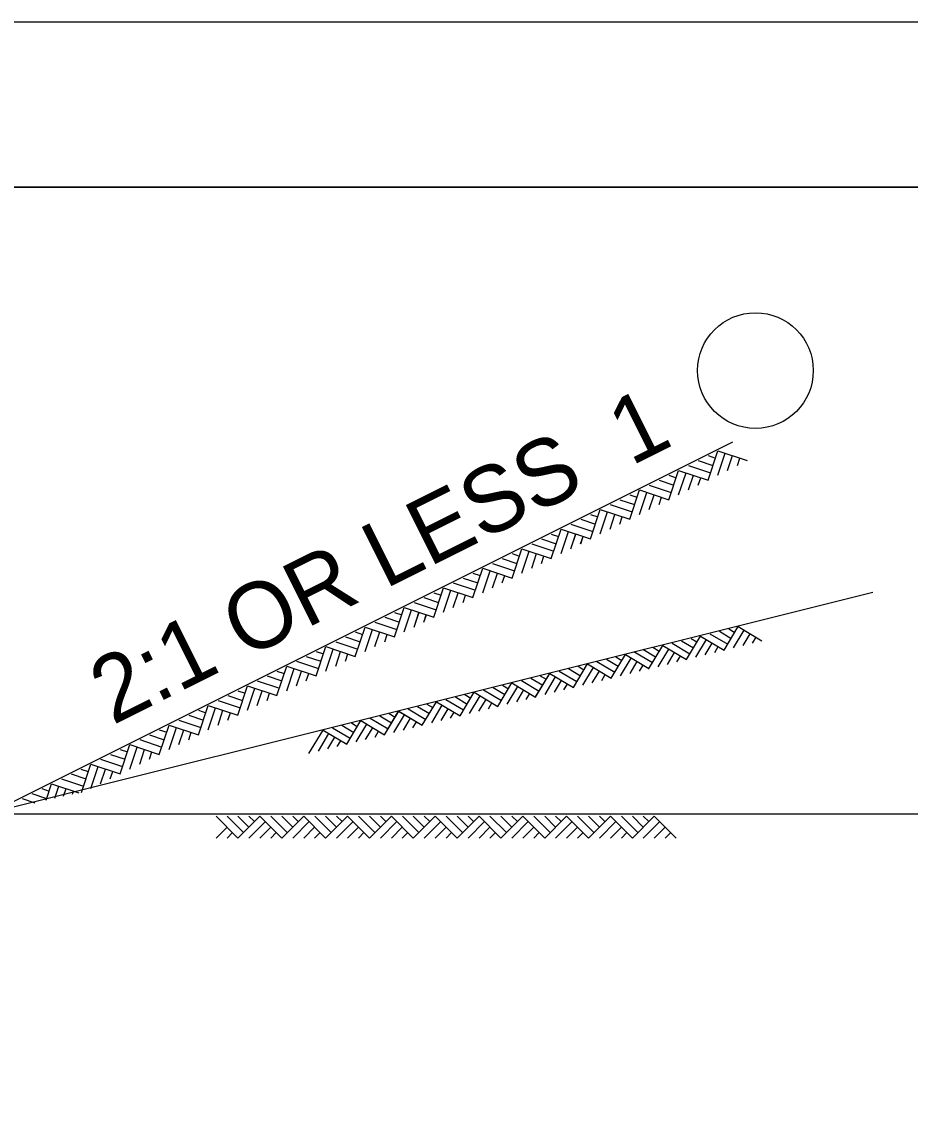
# Model space of a CAD drawing. Extents: x 1000 to 1036.3, y 1000 to 1022.
# Drawn here: x 1011.275 to 1013.964, y 1018.696 to 1022 of the extents above; entities that cross this region are included whole.
import ezdxf

# ---------------------------------------------------------------- set-up
doc = ezdxf.new("R2010")
doc.units = 0
for name, color, linetype in [('Level 1', 7, 'Continuous'), ('Level 10', 7, 'Continuous'), ('Level 11', 7, 'Continuous')]:
    doc.layers.add(name, color=color, linetype=linetype)

msp = doc.modelspace()

# ---------------------------------------------------------------- linework, layer by layer
at = {"layer": 'Level 1'}
for p, q in [((1011.1838, 1019.6072), (1013.4268, 1020.7286)), ((1013.352, 1020.6127), (1013.3817, 1020.7016)), ((1013.352, 1020.6868), (1013.3742, 1020.6794)), ((1013.3817, 1020.7016), (1013.4706, 1020.6719)), ((1013.3817, 1020.6275), (1013.4038, 1020.6943)), ((1013.4113, 1020.6423), (1013.4261, 1020.6868)), ((1013.4409, 1020.6571), (1013.4483, 1020.6794)), ((1013.2333, 1020.5534), (1013.263, 1020.6423)), ((1013.263, 1020.6423), (1013.352, 1020.6127)), ((1013.2927, 1020.6571), (1013.3594, 1020.6349)), ((1013.3223, 1020.6719), (1013.3668, 1020.6571)), ((1013.2038, 1020.6127), (1013.2482, 1020.5978)), ((1013.2333, 1020.6275), (1013.2557, 1020.6201)), ((1013.263, 1020.5683), (1013.2853, 1020.6349)), ((1013.2927, 1020.583), (1013.3075, 1020.6275)), ((1013.3223, 1020.5978), (1013.3298, 1020.6201)), ((1013.1148, 1020.4941), (1013.1444, 1020.583)), ((1013.1148, 1020.4941), (1013.1444, 1020.583)), ((1013.1444, 1020.583), (1013.2333, 1020.5533)), ((1013.1444, 1020.583), (1013.2333, 1020.5534)), ((1013.1741, 1020.5978), (1013.2408, 1020.5756)), ((1013.0851, 1020.5533), (1013.1296, 1020.5385)), ((1013.1148, 1020.5682), (1013.1369, 1020.5608)), ((1013.1444, 1020.5089), (1013.1666, 1020.5757)), ((1013.1444, 1020.5089), (1013.1667, 1020.5756)), ((1013.1741, 1020.5238), (1013.1889, 1020.5683)), ((1013.1741, 1020.5237), (1013.1888, 1020.5682)), ((1013.2037, 1020.5385), (1013.2111, 1020.5608)), ((1013.2038, 1020.5386), (1013.2112, 1020.5608)), ((1012.9961, 1020.4348), (1013.0258, 1020.5237)), ((1013.0258, 1020.5237), (1013.1148, 1020.4941)), ((1013.0258, 1020.4497), (1013.0481, 1020.5163)), ((1013.0554, 1020.5385), (1013.1222, 1020.5163)), ((1012.9368, 1020.4793), (1013.0036, 1020.457)), ((1012.9665, 1020.4941), (1013.0109, 1020.4793)), ((1012.9961, 1020.5089), (1013.0184, 1020.5015)), ((1013.0554, 1020.4644), (1013.0703, 1020.5089)), ((1013.0851, 1020.4793), (1013.0925, 1020.5015)), ((1012.8775, 1020.3755), (1012.9072, 1020.4644)), ((1012.8775, 1020.3755), (1012.9072, 1020.4644)), ((1012.8775, 1020.4496), (1012.8997, 1020.4423)), ((1012.9072, 1020.4644), (1012.9961, 1020.4348)), ((1012.9072, 1020.4644), (1012.9961, 1020.4348)), ((1012.9072, 1020.3903), (1012.9293, 1020.4571)), ((1012.9072, 1020.3903), (1012.9294, 1020.457)), ((1012.9368, 1020.4052), (1012.9517, 1020.4497)), ((1012.9368, 1020.4051), (1012.9516, 1020.4496)), ((1012.8182, 1020.4199), (1012.8849, 1020.3978)), ((1012.8478, 1020.4348), (1012.8923, 1020.4199)), ((1012.9664, 1020.4199), (1012.9738, 1020.4423)), ((1012.9665, 1020.42), (1012.9739, 1020.4422)), ((1012.7588, 1020.3163), (1012.7885, 1020.4051)), ((1012.7588, 1020.3903), (1012.7812, 1020.3829)), ((1012.7885, 1020.4051), (1012.8775, 1020.3755)), ((1012.7885, 1020.3311), (1012.8108, 1020.3978)), ((1012.8182, 1020.3458), (1012.833, 1020.3903)), ((1012.8478, 1020.3607), (1012.8553, 1020.3829)), ((1012.6403, 1020.2569), (1012.6699, 1020.3458)), ((1012.6403, 1020.2569), (1012.6699, 1020.3458)), ((1012.6699, 1020.3458), (1012.7588, 1020.3162)), ((1012.6699, 1020.3458), (1012.7588, 1020.3163)), ((1012.6996, 1020.3607), (1012.7663, 1020.3384)), ((1012.7293, 1020.3755), (1012.7737, 1020.3607)), ((1012.6106, 1020.3162), (1012.6551, 1020.3013)), ((1012.6403, 1020.331), (1012.6624, 1020.3237)), ((1012.6699, 1020.2718), (1012.6921, 1020.3385)), ((1012.6699, 1020.2718), (1012.6922, 1020.3384)), ((1012.6996, 1020.2866), (1012.7144, 1020.3311)), ((1012.6996, 1020.2865), (1012.7143, 1020.331)), ((1012.7292, 1020.3013), (1012.7366, 1020.3237)), ((1012.7293, 1020.3014), (1012.7367, 1020.3236)), ((1012.5216, 1020.1977), (1012.5513, 1020.2865)), ((1012.5513, 1020.2865), (1012.6403, 1020.2569)), ((1012.5513, 1020.2125), (1012.5736, 1020.2792)), ((1012.5809, 1020.3013), (1012.6477, 1020.2792)), ((1011.1838, 1019.6072), (1013.8507, 1020.2738)), ((1012.492, 1020.2569), (1012.5364, 1020.2421)), ((1012.5216, 1020.2718), (1012.5439, 1020.2643)), ((1012.5809, 1020.2273), (1012.5958, 1020.2718)), ((1012.6106, 1020.2421), (1012.618, 1020.2643)), ((1012.403, 1020.1383), (1012.4327, 1020.2273)), ((1012.403, 1020.1383), (1012.4327, 1020.2273)), ((1012.4327, 1020.2273), (1012.5216, 1020.1976)), ((1012.4327, 1020.2273), (1012.5216, 1020.1977)), ((1012.4327, 1020.1532), (1012.4548, 1020.2199)), ((1012.4327, 1020.1532), (1012.4549, 1020.2198)), ((1012.4623, 1020.2421), (1012.5291, 1020.2198)), ((1012.3437, 1020.1828), (1012.4104, 1020.1606)), ((1012.3733, 1020.1976), (1012.4178, 1020.1828)), ((1012.403, 1020.2124), (1012.4252, 1020.2051)), ((1012.4623, 1020.168), (1012.4772, 1020.2125)), ((1012.4623, 1020.1679), (1012.4771, 1020.2124)), ((1012.4919, 1020.1828), (1012.4993, 1020.2051)), ((1012.492, 1020.1828), (1012.4994, 1020.205)), ((1012.2843, 1020.0791), (1012.314, 1020.1679)), ((1012.2843, 1020.1532), (1012.3067, 1020.1458)), ((1012.314, 1020.1679), (1012.403, 1020.1383)), ((1012.314, 1020.0939), (1012.3363, 1020.1606)), ((1012.3437, 1020.1087), (1012.3585, 1020.1532)), ((1013.3578, 1020.1479), (1013.4114, 1020.1158)), ((1013.3864, 1020.1551), (1013.4221, 1020.1336)), ((1013.4007, 1020.0978), (1013.4436, 1020.1693)), ((1013.4149, 1020.1622), (1013.4328, 1020.1515)), ((1013.4293, 1020.105), (1013.4614, 1020.1587)), ((1013.4436, 1020.1693), (1013.515, 1020.1265)), ((1013.4578, 1020.1122), (1013.4793, 1020.1479)), ((1011.1838, 1019.6072), (1012.2304, 1020.1305)), ((1012.2251, 1020.1235), (1012.2918, 1020.1013)), ((1012.2548, 1020.1383), (1012.2992, 1020.1235)), ((1012.3733, 1020.1235), (1012.3808, 1020.1458)), ((1013.2434, 1020.1193), (1013.2971, 1020.0872)), ((1013.272, 1020.1265), (1013.3078, 1020.105)), ((1013.2863, 1020.0693), (1013.3292, 1020.1408)), ((1013.3006, 1020.1337), (1013.3184, 1020.1229)), ((1013.3149, 1020.0765), (1013.3471, 1020.13)), ((1013.3292, 1020.1408), (1013.4007, 1020.0978)), ((1013.3435, 1020.0836), (1013.3649, 1020.1193)), ((1013.4864, 1020.1193), (1013.4971, 1020.1372)), ((1012.1658, 1020.0198), (1012.1954, 1020.1087)), ((1012.1658, 1020.0198), (1012.1954, 1020.1087)), ((1012.1658, 1020.0938), (1012.1879, 1020.0865)), ((1012.1954, 1020.1087), (1012.2843, 1020.079)), ((1012.1954, 1020.1087), (1012.2843, 1020.0791)), ((1012.1954, 1020.0346), (1012.2176, 1020.1013)), ((1012.1954, 1020.0346), (1012.2177, 1020.1013)), ((1012.2251, 1020.0494), (1012.2399, 1020.0939)), ((1012.2251, 1020.0493), (1012.2398, 1020.0938)), ((1012.2547, 1020.0642), (1012.2621, 1020.0865)), ((1012.2548, 1020.0643), (1012.2622, 1020.0864)), ((1013.0588, 1020.0134), (1013.1017, 1020.0849)), ((1013.1017, 1020.0849), (1013.1731, 1020.042)), ((1013.1834, 1020.0598), (1013.1277, 1020.0932)), ((1013.1934, 1020.0765), (1013.1544, 1020.0998)), ((1013.172, 1020.0407), (1013.2148, 1020.1122)), ((1013.2039, 1020.094), (1013.1846, 1020.1056)), ((1013.2006, 1020.0478), (1013.2328, 1020.1015)), ((1013.2148, 1020.1122), (1013.2863, 1020.0693)), ((1013.2291, 1020.055), (1013.2506, 1020.0908)), ((1013.3721, 1020.0908), (1013.3828, 1020.1086)), ((1012.0471, 1019.9605), (1012.0768, 1020.0493)), ((1012.0768, 1020.0493), (1012.1658, 1020.0198)), ((1012.1064, 1020.0642), (1012.1732, 1020.042)), ((1012.1361, 1020.079), (1012.1806, 1020.0642)), ((1012.9444, 1019.9848), (1012.9873, 1020.0563)), ((1012.9587, 1020.0492), (1012.9765, 1020.0385)), ((1012.9873, 1020.0563), (1013.0588, 1020.0134)), ((1013.0158, 1020.0635), (1013.0695, 1020.0313)), ((1013.0445, 1020.0707), (1013.0802, 1020.0492)), ((1013.073, 1020.0778), (1013.0909, 1020.067)), ((1013.0873, 1020.0206), (1013.1195, 1020.0742)), ((1013.1159, 1020.0278), (1013.1374, 1020.0635)), ((1013.1445, 1020.0348), (1013.1553, 1020.0528)), ((1013.2578, 1020.0622), (1013.2684, 1020.08)), ((1012.0175, 1020.0198), (1012.0619, 1020.0049)), ((1012.0471, 1020.0346), (1012.0694, 1020.0272)), ((1012.0768, 1019.9753), (1012.0991, 1020.042)), ((1012.1064, 1019.9901), (1012.1213, 1020.0346)), ((1012.1361, 1020.0049), (1012.1435, 1020.0272)), ((1012.8301, 1019.9563), (1012.8729, 1020.0278)), ((1012.8301, 1019.9562), (1012.873, 1020.0277)), ((1012.8443, 1020.0205), (1012.8623, 1020.0098)), ((1012.8587, 1019.9634), (1012.8908, 1020.017)), ((1012.8587, 1019.9633), (1012.8908, 1020.017)), ((1012.8729, 1020.0278), (1012.9444, 1019.9848)), ((1012.873, 1020.0277), (1012.9444, 1019.9848)), ((1012.9015, 1020.0348), (1012.9552, 1020.0028)), ((1012.9301, 1020.042), (1012.9658, 1020.0206)), ((1012.973, 1019.992), (1013.0052, 1020.0456)), ((1013.0016, 1019.9992), (1013.023, 1020.0348)), ((1013.0302, 1020.0063), (1013.0408, 1020.0242)), ((1011.9285, 1019.9012), (1011.9582, 1019.9901)), ((1011.9582, 1019.9901), (1012.0471, 1019.9605)), ((1011.9582, 1019.916), (1011.9804, 1019.9827)), ((1011.9878, 1020.0049), (1012.0546, 1019.9827)), ((1012.7014, 1019.9848), (1012.7372, 1019.9633)), ((1012.7158, 1019.9277), (1012.7586, 1019.9991)), ((1012.73, 1019.992), (1012.7478, 1019.9813)), ((1012.7443, 1019.9348), (1012.7765, 1019.9883)), ((1012.7586, 1019.9991), (1012.8301, 1019.9562)), ((1012.7872, 1020.0063), (1012.8408, 1019.9741)), ((1012.8158, 1020.0134), (1012.8515, 1019.9919)), ((1012.8872, 1019.9706), (1012.9087, 1020.0063)), ((1012.8873, 1019.9705), (1012.9087, 1020.0063)), ((1012.9158, 1019.9777), (1012.9265, 1019.9956)), ((1012.9158, 1019.9777), (1012.9265, 1019.9955)), ((1011.8988, 1019.9605), (1011.9433, 1019.9457)), ((1011.9285, 1019.9753), (1011.9508, 1019.9678)), ((1011.9878, 1019.9308), (1012.0027, 1019.9753)), ((1012.0175, 1019.9457), (1012.0249, 1019.9678)), ((1012.5585, 1019.9491), (1012.6122, 1019.9169)), ((1012.5872, 1019.9563), (1012.6228, 1019.9348)), ((1012.6014, 1019.899), (1012.6443, 1019.9705)), ((1012.6014, 1019.899), (1012.6443, 1019.9705)), ((1012.6157, 1019.9633), (1012.6336, 1019.9527)), ((1012.63, 1019.9062), (1012.6622, 1019.9598)), ((1012.63, 1019.9062), (1012.6622, 1019.9598)), ((1012.6443, 1019.9705), (1012.7158, 1019.9277)), ((1012.6443, 1019.9705), (1012.7158, 1019.9277)), ((1012.6585, 1019.9133), (1012.68, 1019.9491)), ((1012.6586, 1019.9133), (1012.68, 1019.9491)), ((1012.6728, 1019.9777), (1012.7265, 1019.9455)), ((1012.7729, 1019.9419), (1012.7943, 1019.9777)), ((1012.8015, 1019.9491), (1012.8122, 1019.9669)), ((1011.8099, 1019.8418), (1011.8396, 1019.9308)), ((1011.8099, 1019.916), (1011.8322, 1019.9086)), ((1011.8396, 1019.9308), (1011.9285, 1019.9012)), ((1011.8396, 1019.8567), (1011.8618, 1019.9233)), ((1011.8692, 1019.8714), (1011.884, 1019.916)), ((1011.8693, 1019.9457), (1011.9359, 1019.9234)), ((1012.4442, 1019.9205), (1012.4978, 1019.8883)), ((1012.4728, 1019.9277), (1012.5085, 1019.9062)), ((1012.4871, 1019.8705), (1012.5299, 1019.9419)), ((1012.5013, 1019.9348), (1012.5192, 1019.9241)), ((1012.5157, 1019.8777), (1012.5478, 1019.9312)), ((1012.5299, 1019.9419), (1012.6014, 1019.899)), ((1012.5443, 1019.8848), (1012.5657, 1019.9205)), ((1012.6872, 1019.9205), (1012.6978, 1019.9383)), ((1012.6872, 1019.9205), (1012.6978, 1019.9383)), ((1011.7507, 1019.8863), (1011.8173, 1019.8641)), ((1011.7803, 1019.9012), (1011.8248, 1019.8863)), ((1011.8988, 1019.8863), (1011.9063, 1019.9086)), ((1012.2584, 1019.8133), (1012.3013, 1019.8848)), ((1012.3013, 1019.8848), (1012.3728, 1019.8418)), ((1012.3298, 1019.8919), (1012.3835, 1019.8598)), ((1012.3585, 1019.8991), (1012.3942, 1019.8776)), ((1012.3728, 1019.8418), (1012.4156, 1019.9133)), ((1012.3728, 1019.8418), (1012.4157, 1019.9133)), ((1012.387, 1019.9062), (1012.4049, 1019.8955)), ((1012.4013, 1019.849), (1012.4335, 1019.9027)), ((1012.4013, 1019.849), (1012.4335, 1019.9027)), ((1012.4156, 1019.9133), (1012.4871, 1019.8705)), ((1012.4157, 1019.9133), (1012.4871, 1019.8705)), ((1012.4298, 1019.8562), (1012.4513, 1019.8919)), ((1012.4299, 1019.8562), (1012.4513, 1019.8919)), ((1012.5728, 1019.8919), (1012.5835, 1019.9098)), ((1011.6913, 1019.7826), (1011.721, 1019.8714)), ((1011.6913, 1019.8567), (1011.7136, 1019.8493)), ((1011.721, 1019.8714), (1011.8099, 1019.8418)), ((1011.721, 1019.7973), (1011.7433, 1019.8641)), ((1011.7506, 1019.8122), (1011.7654, 1019.8567)), ((1011.7803, 1019.827), (1011.7877, 1019.8493)), ((1012.1441, 1019.7847), (1012.1869, 1019.8562)), ((1012.1869, 1019.8562), (1012.2584, 1019.8133)), ((1012.2155, 1019.8633), (1012.2692, 1019.8312)), ((1012.2441, 1019.8705), (1012.2798, 1019.849)), ((1012.2727, 1019.8777), (1012.2905, 1019.8669)), ((1012.287, 1019.8205), (1012.3192, 1019.874)), ((1012.3156, 1019.8276), (1012.337, 1019.8633)), ((1012.3442, 1019.8348), (1012.3548, 1019.8526)), ((1012.4585, 1019.8633), (1012.4692, 1019.8812)), ((1012.4585, 1019.8633), (1012.4692, 1019.8812)), ((1011.6321, 1019.8271), (1011.6988, 1019.8048)), ((1011.6617, 1019.8418), (1011.7062, 1019.827)), ((1012.1727, 1019.7918), (1012.2048, 1019.8455)), ((1012.2012, 1019.799), (1012.2227, 1019.8348)), ((1012.2298, 1019.8062), (1012.2405, 1019.824)), ((1011.5727, 1019.7233), (1011.6024, 1019.8123)), ((1011.5728, 1019.7974), (1011.595, 1019.7899)), ((1011.6023, 1019.7381), (1011.6246, 1019.8048)), ((1011.6024, 1019.8123), (1011.6913, 1019.7826)), ((1011.632, 1019.7529), (1011.6468, 1019.7974)), ((1011.6617, 1019.7678), (1011.6691, 1019.7899)), ((1011.4553, 1019.6676), (1011.4838, 1019.7529)), ((1011.4838, 1019.7529), (1011.5727, 1019.7233)), ((1011.5134, 1019.7678), (1011.5801, 1019.7455)), ((1011.5431, 1019.7826), (1011.5876, 1019.7678)), ((1011.4244, 1019.7233), (1011.4689, 1019.7084)), ((1011.4541, 1019.7381), (1011.4763, 1019.7306)), ((1011.4838, 1019.6788), (1011.506, 1019.7454)), ((1011.5133, 1019.6936), (1011.5282, 1019.7381)), ((1011.543, 1019.7084), (1011.5504, 1019.7307)), ((1011.3485, 1019.6438), (1011.3652, 1019.6936)), ((1011.3652, 1019.6936), (1011.448, 1019.6659)), ((1011.3753, 1019.6498), (1011.3874, 1019.6862)), ((1011.3948, 1019.7084), (1011.4615, 1019.6863)), ((1011.3058, 1019.6639), (1011.3503, 1019.6491)), ((1011.3355, 1019.6788), (1011.3578, 1019.6713)), ((1011.4018, 1019.6557), (1011.4096, 1019.6788)), ((1011.4286, 1019.6616), (1011.4318, 1019.6714)), ((1011.2763, 1019.6491), (1011.3147, 1019.6363)), ((1011.1852, 1019.6026), (1014.5586, 1019.6026)), ((1011.8631, 1019.5954), (1011.9294, 1019.5292)), ((1011.8963, 1019.5954), (1011.946, 1019.5458)), ((1011.9294, 1019.5292), (1011.9958, 1019.5954)), ((1011.9294, 1019.5954), (1011.9626, 1019.5623)), ((1011.9626, 1019.5954), (1011.9792, 1019.5789)), ((1011.9958, 1019.5954), (1012.0621, 1019.5292)), ((1012.0289, 1019.5954), (1012.0786, 1019.5458)), ((1012.0621, 1019.5292), (1012.1283, 1019.5954)), ((1012.0621, 1019.5954), (1012.0952, 1019.5623)), ((1012.0952, 1019.5954), (1012.1118, 1019.5789)), ((1012.1283, 1019.5954), (1012.1946, 1019.5292)), ((1012.1615, 1019.5954), (1012.2113, 1019.5458)), ((1012.1946, 1019.5292), (1012.2609, 1019.5954)), ((1012.1946, 1019.5954), (1012.2278, 1019.5623)), ((1012.2278, 1019.5954), (1012.2444, 1019.5789)), ((1012.2609, 1019.5954), (1012.3273, 1019.5292)), ((1012.2941, 1019.5954), (1012.3438, 1019.5458)), ((1012.3273, 1019.5292), (1012.3936, 1019.5954)), ((1012.3273, 1019.5954), (1012.3604, 1019.5623)), ((1012.3604, 1019.5954), (1012.377, 1019.5789)), ((1012.3936, 1019.5954), (1012.4598, 1019.5292)), ((1012.4268, 1019.5954), (1012.4764, 1019.5458)), ((1012.4598, 1019.5292), (1012.5262, 1019.5954)), ((1012.4598, 1019.5954), (1012.493, 1019.5623)), ((1012.493, 1019.5954), (1012.5096, 1019.5789)), ((1012.5262, 1019.5954), (1012.5925, 1019.5292)), ((1012.5593, 1019.5954), (1012.6091, 1019.5458)), ((1012.5925, 1019.5292), (1012.6588, 1019.5954)), ((1012.5925, 1019.5954), (1012.6257, 1019.5623)), ((1012.6257, 1019.5954), (1012.6422, 1019.5789)), ((1012.6588, 1019.5954), (1012.7251, 1019.5292)), ((1012.692, 1019.5954), (1012.7417, 1019.5458)), ((1012.7251, 1019.5292), (1012.7914, 1019.5954)), ((1012.7251, 1019.5954), (1012.7583, 1019.5623)), ((1012.7583, 1019.5954), (1012.7748, 1019.5789)), ((1012.7914, 1019.5954), (1012.8577, 1019.5292)), ((1012.8246, 1019.5954), (1012.8743, 1019.5458)), ((1012.8577, 1019.5292), (1012.924, 1019.5954)), ((1012.8577, 1019.5954), (1012.8908, 1019.5623)), ((1012.8908, 1019.5954), (1012.9074, 1019.5789)), ((1012.924, 1019.5954), (1012.9903, 1019.5292)), ((1012.9572, 1019.5954), (1013.0068, 1019.5458)), ((1012.9903, 1019.5292), (1013.0567, 1019.5954)), ((1012.9903, 1019.5954), (1013.0235, 1019.5623)), ((1013.0235, 1019.5954), (1013.04, 1019.5789)), ((1013.0567, 1019.5954), (1013.1229, 1019.5292)), ((1013.0898, 1019.5954), (1013.1396, 1019.5458)), ((1013.1229, 1019.5292), (1013.1893, 1019.5954)), ((1013.1229, 1019.5954), (1013.1561, 1019.5623)), ((1013.1561, 1019.5954), (1013.1727, 1019.5789)), ((1013.1893, 1019.5954), (1013.2556, 1019.5292)), ((1011.8631, 1019.5292), (1011.8963, 1019.5623)), ((1011.9626, 1019.5292), (1012.0123, 1019.5789)), ((1011.9957, 1019.5292), (1012.0289, 1019.5623)), ((1012.0952, 1019.5292), (1012.1449, 1019.5789)), ((1012.1283, 1019.5292), (1012.1614, 1019.5623)), ((1012.2278, 1019.5292), (1012.2775, 1019.5789)), ((1012.2609, 1019.5292), (1012.2941, 1019.5623)), ((1012.3604, 1019.5292), (1012.4102, 1019.5789)), ((1012.3935, 1019.5292), (1012.4267, 1019.5623)), ((1012.493, 1019.5292), (1012.5428, 1019.5789)), ((1012.5262, 1019.5292), (1012.5593, 1019.5623)), ((1012.6257, 1019.5292), (1012.6753, 1019.5789)), ((1012.6588, 1019.5292), (1012.6919, 1019.5623)), ((1012.7583, 1019.5292), (1012.808, 1019.5789)), ((1012.7913, 1019.5292), (1012.8245, 1019.5623)), ((1012.8908, 1019.5292), (1012.9406, 1019.5789)), ((1012.924, 1019.5292), (1012.9572, 1019.5623)), ((1013.0235, 1019.5292), (1013.0732, 1019.5789)), ((1013.0566, 1019.5292), (1013.0898, 1019.5623)), ((1013.1561, 1019.5292), (1013.2058, 1019.5789)), ((1013.1893, 1019.5292), (1013.2224, 1019.5623)), ((1011.8963, 1019.5292), (1011.9128, 1019.5458)), ((1012.0289, 1019.5292), (1012.0454, 1019.5458)), ((1012.1614, 1019.5292), (1012.1781, 1019.5458)), ((1012.2941, 1019.5292), (1012.3107, 1019.5458)), ((1012.4267, 1019.5292), (1012.4433, 1019.5458)), ((1012.5593, 1019.5292), (1012.5759, 1019.5458)), ((1012.6919, 1019.5292), (1012.7085, 1019.5458)), ((1012.8245, 1019.5292), (1012.8412, 1019.5458)), ((1012.9572, 1019.5292), (1012.9737, 1019.5458)), ((1013.0898, 1019.5292), (1013.1063, 1019.5458)), ((1013.2224, 1019.5292), (1013.2389, 1019.5458))]:
    msp.add_line(p, q, dxfattribs=at)
msp.add_lwpolyline([(1007, 1000.5), (1035.5, 1000.5), (1035.5, 1021.5), (1007, 1021.5)], close=True, dxfattribs=at)
msp.add_circle((1013.4955, 1020.9444), 0.175, dxfattribs=at)
at = {"layer": 'Level 10'}
for p, q in [((1000, 1022), (1036, 1022)), ((1007, 1021.5), (1035.5, 1021.5))]:
    msp.add_line(p, q, dxfattribs=at)
at = {"layer": 'Level 11'}
msp.add_lwpolyline([(1007, 1000.5), (1035.5, 1000.5), (1035.5, 1021.5), (1007, 1021.5)], close=True, dxfattribs=at)

# ---------------------------------------------------------------- texts
at = {"layer": 'Level 1'}
msp.add_text('2:1 OR LESS  1', height=0.2, rotation=26.5632, dxfattribs=at).set_placement((1011.5499, 1019.87))

doc.saveas('drawing.dxf')
